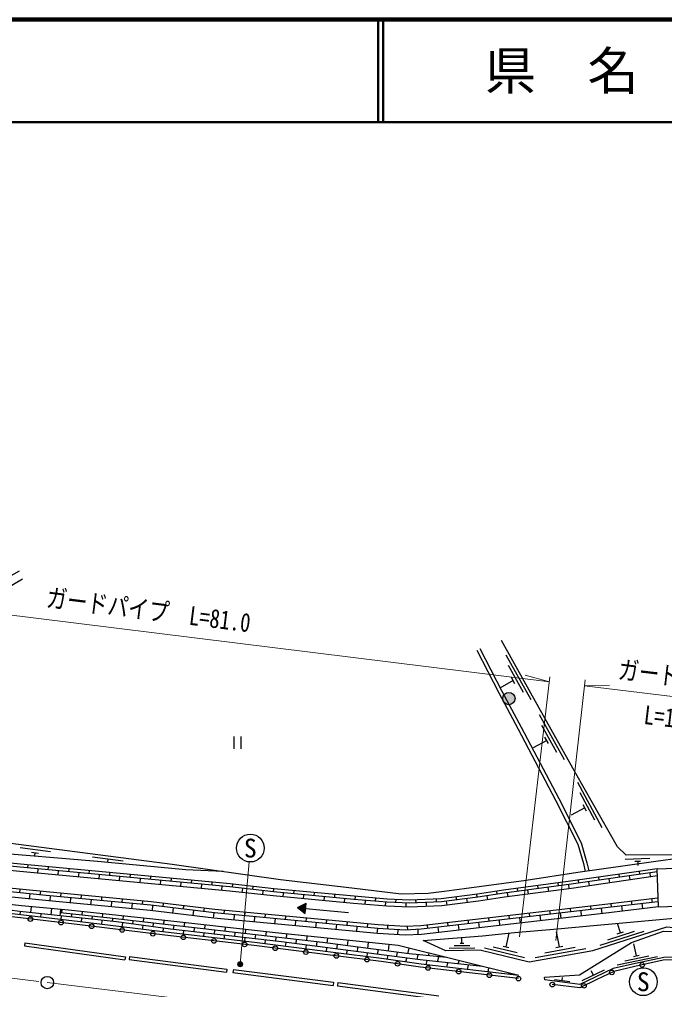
# Model space of a CAD drawing. Units: millimetres at full size, sheet at 1:1000; details may follow other scales. Extents: x 40000 to 680000, y 20000 to 380000.
# Drawn here: x 262842 to 325633, y 285609 to 380000 of the extents above; entities that cross this region are included whole.
import ezdxf
from ezdxf.enums import TextEntityAlignment as Align

# ---------------------------------------------------------------- set-up
doc = ezdxf.new("R2010")
doc.units = ezdxf.units.MM
doc.header["$LTSCALE"] = 1000
doc.linetypes.add('CHAIN', pattern=[18.5, 12, -1.5, 3.5, -1.5])
doc.linetypes.add('DASHED', pattern=[7.5, 6, -1.5])
for name, color, linetype, lineweight in [('M-BGD', 7, 'Continuous', 25), ('M-BMK', 2, 'CHAIN', 13), ('M-BMK-SRVR', 3, 'Continuous', 25), ('M-STR-HTXT', 7, 'Continuous', 13), ('M-STR-STRC', 7, 'Continuous', 25), ('M-TTL', 2, 'Continuous', 140), ('M-TTL-LINE', 7, 'Continuous', 50)]:
    doc.layers.add(name, color=color, linetype=linetype, lineweight=lineweight)
doc.layers.add('M-TTL-TXT', color=7, linetype='Continuous')
doc.styles.add('ＭＳ ゴシック', font='')
doc.styles.get('ＭＳ ゴシック').set_extended_font_data('MS Gothic')

msp = doc.modelspace()

# ---------------------------------------------------------------- hatches: boundary and pattern name
at = {"layer": 'M-BGD'}
for points in [[(309877, 313928, -0.41421), (310477, 314528, -0.41421), (311077, 313928, -1)], [(290739, 294006), (289896, 293582), (290646, 293010)]]:
    msp.add_hatch(color=256, dxfattribs=at).paths.add_polyline_path(points)
at = {"layer": 'M-STR-HTXT'}
msp.add_hatch(color=256, dxfattribs=at).paths.add_polyline_path([(284523, 288234, -0.41421), (284489, 287882, -0.41421), (284137, 287916, -1)])

# ---------------------------------------------------------------- linework, layer by layer
at = {"layer": 'M-BGD'}
for p, q in [((312649, 313790), (310202, 318150)), ((311898, 314515), (310430, 317131)), ((310902, 315677), (309594, 314942)), ((311073, 315371), (310731, 315982)), ((315903, 307962), (313467, 312328)), ((315154, 308689), (313692, 311309)), ((283699, 310217), (283699, 309043)), ((284399, 310217), (284399, 309043)), ((314161, 309853), (312851, 309122)), ((314332, 309547), (313991, 310158)), ((319573, 301362), (317205, 305766)), ((318835, 302101), (317415, 304743)), ((317861, 303280), (316539, 302570)), ((318026, 302972), (317695, 303588)), ((265881, 299013), (262906, 299400)), ((264702, 298864), (264007, 298954)), ((264354, 298909), (264316, 298609)), ((272945, 298094), (269970, 298481)), ((271458, 298287), (271422, 298011)), ((324206, 298361), (321808, 298264)), ((263665, 297441), (263693, 297740)), ((264624, 296950), (264661, 297348)), ((265656, 297255), (265684, 297553)), ((267648, 297068), (267675, 297367)), ((323297, 298084), (322737, 298061)), ((323017, 298073), (323033, 297683)), ((325032, 293664), (324908, 297366)), ((266615, 296763), (266652, 297161)), ((268606, 296577), (268643, 296975)), ((269639, 296882), (269667, 297180)), ((270598, 296390), (270635, 296788)), ((271630, 296695), (271658, 296994)), ((272589, 296203), (272626, 296602)), ((273622, 296508), (273649, 296807)), ((274580, 296017), (274617, 296415)), ((275613, 296322), (275640, 296621)), ((277604, 296135), (277632, 296434)), ((319263, 296250), (319220, 296547)), ((320311, 295997), (320253, 296392)), ((321243, 296535), (321200, 296832)), ((322290, 296282), (322233, 296678)), ((323222, 296820), (323179, 297117)), ((324270, 296567), (324212, 296963)), ((276572, 295830), (276608, 296229)), ((278563, 295644), (278600, 296042)), ((279595, 295949), (279623, 296247)), ((280554, 295457), (280591, 295855)), ((281587, 295762), (281614, 296061)), ((282545, 295271), (282582, 295669)), ((283585, 295570), (283619, 295868)), ((284534, 295059), (284579, 295456)), ((285573, 295343), (285606, 295641)), ((311341, 295174), (311302, 295471)), ((313324, 295435), (313285, 295732)), ((314368, 295169), (314315, 295565)), ((315307, 295695), (315268, 295993)), ((316351, 295429), (316298, 295826)), ((317284, 295965), (317241, 296262)), ((318331, 295712), (318274, 296107)), ((262889, 295021), (262924, 295369)), ((263834, 294423), (263884, 294920)), ((264879, 294820), (264914, 295168)), ((265825, 294225), (265871, 294723)), ((266866, 294630), (266898, 294978)), ((267816, 294039), (267862, 294537)), ((268858, 294443), (268890, 294792)), ((270849, 294257), (270881, 294606)), ((286521, 294832), (286566, 295230)), ((287560, 295116), (287593, 295414)), ((288510, 294626), (288547, 295024)), ((289543, 294931), (289570, 295230)), ((290502, 294440), (290538, 294839)), ((291534, 294746), (291562, 295045)), ((292493, 294255), (292530, 294653)), ((293525, 294561), (293553, 294859)), ((295512, 294377), (295537, 294676)), ((297506, 294214), (297530, 294514)), ((305401, 294341), (305362, 294639)), ((307384, 294596), (307346, 294894)), ((308424, 294350), (308363, 294745)), ((309351, 294898), (309305, 295194)), ((310402, 294647), (310350, 295044)), ((312385, 294908), (312333, 295304)), ((263959, 293098), (264012, 293675)), ((269807, 293852), (269853, 294350)), ((271799, 293666), (271845, 294164)), ((272840, 294071), (272872, 294420)), ((273790, 293480), (273836, 293978)), ((274831, 293885), (274864, 294233)), ((275781, 293289), (275840, 293785)), ((276833, 293666), (276874, 294013)), ((278818, 293428), (278860, 293775)), ((289896, 293582), (290739, 294006)), ((289896, 293582), (290646, 293010)), ((290646, 293010), (290739, 294006)), ((294485, 294070), (294521, 294468)), ((296477, 293897), (296509, 294296)), ((298470, 293734), (298503, 294133)), ((299488, 294082), (299502, 294381)), ((300468, 293634), (300487, 294033)), ((301450, 294045), (301436, 294345)), ((302466, 293688), (302449, 294087)), ((303448, 294130), (303435, 294429)), ((304460, 293817), (304409, 294213)), ((306444, 294072), (306393, 294469)), ((318491, 293393), (318450, 293741)), ((320476, 293626), (320434, 293973)), ((321529, 293247), (321469, 293744)), ((322462, 293862), (322420, 294209)), ((323515, 293483), (323455, 293980)), ((324448, 294098), (324406, 294445)), ((262922, 292892), (262956, 293207)), ((264923, 292657), (264953, 292989)), ((265947, 292881), (266003, 293490)), ((266845, 293412), (266778, 292790)), ((266910, 292425), (266942, 292772)), ((266968, 293060), (266999, 293397)), ((267926, 292665), (267957, 292953)), ((268952, 292850), (268988, 293192)), ((269915, 292448), (269947, 292747)), ((270941, 292644), (270977, 292977)), ((272929, 292426), (272965, 292762)), ((277766, 293050), (277825, 293547)), ((279752, 292812), (279811, 293308)), ((280804, 293189), (280845, 293537)), ((281738, 292573), (281797, 293070)), ((282780, 292976), (282812, 293325)), ((283729, 292384), (283775, 292882)), ((284771, 292788), (284804, 293136)), ((285720, 292196), (285767, 292694)), ((286762, 292599), (286795, 292948)), ((288753, 292411), (288786, 292759)), ((290692, 293508), (294875, 293121)), ((310544, 292473), (310504, 292820)), ((312531, 292703), (312490, 293051)), ((313582, 292321), (313524, 292818)), ((314518, 292933), (314477, 293281)), ((315569, 292552), (315511, 293048)), ((316504, 293163), (316464, 293511)), ((317556, 292782), (317498, 293278)), ((319542, 293012), (319484, 293508)), ((268882, 292193), (268921, 292557)), ((270867, 291951), (270909, 292340)), ((271903, 292231), (271936, 292540)), ((272853, 291709), (272895, 292109)), ((273887, 291978), (273923, 292311)), ((274838, 291468), (274879, 291846)), ((274916, 292197), (274954, 292548)), ((275868, 291715), (275908, 292082)), ((276902, 291968), (276942, 292329)), ((277852, 291458), (277895, 291853)), ((278889, 291739), (278929, 292107)), ((280876, 291509), (280917, 291885)), ((287711, 292007), (287758, 292505)), ((289702, 291819), (289749, 292317)), ((290744, 292223), (290777, 292571)), ((291693, 291630), (291740, 292128)), ((292735, 292034), (292768, 292383)), ((293684, 291442), (293731, 291940)), ((294726, 291846), (294759, 292194)), ((295675, 291254), (295722, 291751)), ((296718, 291657), (296750, 292006)), ((298694, 291504), (298714, 291853)), ((300637, 291414), (300620, 291764)), ((302597, 291552), (302557, 291900)), ((304584, 291782), (304543, 292130)), ((305635, 291401), (305577, 291898)), ((306571, 292013), (306530, 292360)), ((307622, 291631), (307564, 292128)), ((308557, 292243), (308517, 292590)), ((309609, 291861), (309551, 292358)), ((311596, 292091), (311538, 292588)), ((321328, 291129), (321037, 292048)), ((276820, 291226), (276859, 291584)), ((278806, 290994), (278845, 291345)), ((279839, 291232), (279882, 291624)), ((280793, 290764), (280832, 291119)), ((281826, 291006), (281869, 291395)), ((282780, 290533), (282820, 290893)), ((282862, 291280), (282905, 291663)), ((283813, 290780), (283856, 291166)), ((284849, 291051), (284892, 291441)), ((285800, 290554), (285843, 290937)), ((286836, 290822), (286880, 291220)), ((288827, 290593), (288869, 291008)), ((290814, 290364), (290858, 290804)), ((297667, 291065), (297713, 291563)), ((299663, 290946), (299692, 291445)), ((301660, 290962), (301636, 291462)), ((303649, 291171), (303591, 291667)), ((310199, 289783), (310516, 291100)), ((315393, 289756), (315127, 291233)), ((319347, 289934), (323636, 291295)), ((320123, 290464), (322697, 291280)), ((321028, 291034), (321628, 291224)), ((263364, 290165), (263323, 289868)), ((263323, 289868), (273115, 288512)), ((263364, 290165), (273156, 288809)), ((284767, 290303), (284807, 290667)), ((286752, 290062), (286794, 290441)), ((287795, 290327), (287833, 290707)), ((288747, 289809), (288788, 290207)), ((289779, 290077), (289820, 290478)), ((290732, 289557), (290771, 289947)), ((291763, 289818), (291807, 290249)), ((292800, 290127), (292848, 290600)), ((293747, 289558), (293792, 289996)), ((294784, 289865), (294837, 290396)), ((296767, 289602), (296827, 290192)), ((298751, 289340), (298817, 289988)), ((305164, 289885), (306664, 289906)), ((305736, 290133), (306086, 290138)), ((305911, 290135), (305903, 290688)), ((309927, 289849), (310472, 289718)), ((315048, 289694), (315737, 289819)), ((322884, 288898), (322641, 290073)), ((292717, 289306), (292755, 289688)), ((294702, 289061), (294739, 289429)), ((295731, 289299), (295775, 289733)), ((296688, 288820), (296723, 289169)), ((297715, 289040), (297759, 289471)), ((298672, 288565), (298707, 288910)), ((299543, 288801), (299648, 289222)), ((300645, 289090), (300779, 289630)), ((301539, 288540), (301650, 288988)), ((302656, 288891), (302720, 289147)), ((304668, 289638), (307167, 289673)), ((308115, 289667), (312004, 288732)), ((308963, 289772), (311296, 289211)), ((313039, 288722), (317960, 289610)), ((313970, 289195), (316922, 289727)), ((321758, 288419), (324108, 288907)), ((322610, 288841), (323158, 288955)), ((273156, 288809), (273115, 288512)), ((273561, 288823), (273522, 288525)), ((273522, 288525), (282985, 287289)), ((273561, 288823), (283024, 287586)), ((300451, 288308), (300541, 288670)), ((302444, 288034), (302541, 288426)), ((303545, 288319), (303663, 288793)), ((304446, 287798), (304549, 288213)), ((305553, 288106), (305631, 288422)), ((306448, 287562), (306557, 288000)), ((321023, 288022), (324940, 288834)), ((283024, 287586), (282985, 287289)), ((283664, 287571), (283626, 287274)), ((283626, 287274), (293374, 286023)), ((283664, 287571), (293412, 286320)), ((308450, 287326), (308542, 287697)), ((310452, 287090), (310483, 287213)), ((317617, 286491), (319779, 287535)), ((318698, 287013), (318489, 287445)), ((293412, 286320), (293374, 286023)), ((293835, 286287), (293796, 285990)), ((293835, 286287), (303670, 284991)), ((314923, 286583), (316411, 286392)), ((315667, 286488), (315705, 286786)), ((293796, 285990), (303631, 284694))]:
    msp.add_line(p, q, dxfattribs=at)
at = {"layer": 'M-BGD', "linetype": 'DASHED'}
for p, q in [((324908, 297366), (327513, 297448)), ((325032, 293664), (327637, 293745))]:
    msp.add_line(p, q, dxfattribs=at)
at = {"layer": 'M-BGD'}
for points in [[(262812, 326332), (247779, 317900), (245316, 316249), (242150, 314244), (239346, 312379), (236785, 310715), (235081, 307994), (235942, 302484), (238432, 301291), (243100, 300696), (259611, 298999), (270454, 298101), (279051, 297301), (282665, 297126)], [(252797, 319461), (263139, 325579)], [(366424, 319057), (356862, 313221), (337910, 301427), (326896, 298709), (321883, 298673), (321040, 299511), (316995, 306621), (313406, 313053), (309748, 319572)], [(307356, 318642), (309497, 314468), (311376, 310961), (315027, 304050), (317184, 299774), (317735, 297865), (317906, 297112)], [(307667, 318802), (309807, 314631), (311685, 311126), (315338, 304211), (317511, 299903), (318073, 297954), (318254, 297160)], [(366728, 309689), (357893, 303770), (354110, 299334), (341690, 291578), (340312, 290733), (338180, 290012), (334572, 289114), (333109, 288912), (325572, 288720), (322804, 288146), (320620, 287667), (318877, 286833), (317370, 286102), (313992, 286567)], [(347755, 306446), (345584, 305039), (342316, 303078), (339592, 301439), (338318, 300683), (336898, 300205), (334414, 299359), (332017, 298566), (327142, 298393), (324769, 298059), (322008, 297677), (317205, 297016), (312168, 296232), (306114, 295423), (304167, 295145), (302622, 294967), (299999, 294896), (295179, 295463), (288251, 296287), (277711, 297776), (246773, 301802)], [(313992, 286567), (313936, 286829), (317363, 287036), (322398, 290189), (325537, 291300), (328647, 291271), (331298, 291419), (333986, 291796), (335895, 292314), (338584, 293172), (341004, 294296), (343974, 295992), (346295, 297365), (349045, 299250), (351418, 300936), (353659, 302538), (355523, 306533)], [(324908, 297366), (316488, 296153), (309966, 295296), (307416, 294903), (303882, 294448), (300809, 294318), (298639, 294423), (295407, 294687), (287614, 295412), (283361, 295897), (262957, 297809), (246330, 299491), (234912, 300834), (228731, 301576), (211149, 303811), (207015, 303644)], [(324932, 296662), (316583, 295460), (310065, 294603), (307514, 294210), (303942, 293750), (300807, 293617), (298594, 293724), (295346, 293990), (287542, 294716), (283289, 295201), (262889, 297112), (246254, 298795), (234830, 300139), (228645, 300881), (211119, 303110), (207015, 303644)], [(324918, 297064), (316529, 295856), (310009, 294999), (307458, 294606), (303908, 294149), (300808, 294018), (298620, 294124), (295381, 294388), (287583, 295114), (283330, 295599), (262927, 297510), (246298, 299193), (234877, 300536), (228694, 301278), (211136, 303511), (208774, 303415)], [(324918, 297064), (316529, 295856), (310009, 294999), (307458, 294606), (303908, 294149), (300808, 294018), (298620, 294124), (295381, 294388), (287583, 295114), (283330, 295599), (262927, 297510), (246298, 299193), (234877, 300536), (228694, 301278), (211136, 303511), (208774, 303415)], [(307772, 289441), (312461, 288313), (318644, 289428), (325851, 291714), (328135, 291494), (331907, 291769), (333755, 292075), (336311, 292803), (338834, 293880), (343093, 296077), (347341, 298687), (351800, 301729), (354020, 303313)], [(324931, 294508), (319551, 293868), (301909, 291825), (300401, 291753), (297764, 291910), (281854, 293416), (275667, 294158), (265467, 295112), (256896, 295978), (245899, 297101), (237345, 297974), (227798, 298988)], [(324973, 294160), (319592, 293521), (301938, 291476), (300399, 291403), (297737, 291561), (281817, 293067), (275629, 293810), (265434, 294764), (256861, 295630), (237308, 297626), (228634, 298590)], [(325032, 293664), (319650, 293024), (301978, 290977), (300396, 290902), (297699, 291062), (281764, 292570), (275576, 293313), (265385, 294266), (256810, 295133), (237255, 297128), (230016, 297934)], [(311418, 286674), (301893, 287797), (298055, 288352), (293337, 288925), (285700, 289892), (277011, 290901), (268724, 291910), (259052, 293043), (253835, 293740), (243571, 294921), (233573, 296289), (231162, 296522)], [(311453, 286972), (301932, 288094), (298095, 288649), (293374, 289223), (285736, 290190), (277046, 291199), (268760, 292208), (259090, 293341), (253872, 294037), (243608, 295218), (233608, 296587), (231191, 296821)], [(311453, 286972), (299710, 289897), (287772, 291120), (275822, 292454), (267635, 293338), (263063, 293763), (256938, 294432), (242580, 295923), (232802, 297073), (231201, 297265)], [(307895, 287858), (301858, 288498), (288342, 290265), (277549, 291493), (272299, 292188), (262900, 293213), (254808, 294258), (250652, 294702), (245934, 295292), (240771, 295877)], [(302139, 290389), (307917, 290847), (311024, 291150), (315199, 291535), (319072, 291869), (327282, 292618), (333428, 294687)], [(304442, 288718), (300774, 289073), (292342, 290187), (271927, 292541), (267750, 292975), (266809, 293078)], [(307772, 289441), (304354, 289393), (302139, 290389)], [(332497, 288640), (325503, 288461), (322749, 287849), (320705, 287378), (319023, 286605), (317397, 285777), (314701, 286093)]]:
    msp.add_lwpolyline(points, dxfattribs=at)
for centre, radius in [((310477, 313928), 600), ((263911, 292474), 225), ((266890, 292125), 225), ((269869, 291771), 225), ((272847, 291408), 225), ((275825, 291045), 225), ((278804, 290693), 225), ((281784, 290347), 225), ((284764, 290001), 225), ((287742, 289634), 225), ((290718, 289257), 225), ((293694, 288882), 225), ((296673, 288520), 225), ((299646, 288122), 225), ((302617, 287711), 225), ((323453, 288005), 225), ((305597, 287360), 225), ((308576, 287009), 225), ((320495, 287282), 225), ((311418, 286674), 225), ((314701, 286093), 225), ((317784, 285975), 225)]:
    msp.add_circle(centre, radius, dxfattribs=at)
at = {"layer": 'M-BMK'}
msp.add_lwpolyline([(70760, 270438), (82377, 273361), (96253, 277586), (123125, 287185), (130260, 289543), (141621, 292319), (153030, 294358), (164081, 295568), (166323, 295711), (179583, 296038), (192845, 295359), (197763, 294730), (265560, 286287), (364528, 274402)], dxfattribs=at)
at = {"layer": 'M-BMK-SRVR'}
msp.add_circle((265560, 286287), 600, dxfattribs=at)
at = {"layer": 'M-STR-HTXT'}
for p, q in [((235380, 325351), (314421, 315556)), ((314477, 316031), (311508, 290751)), ((314421, 315556), (312051, 316194)), ((315039, 290382), (317888, 315734)), ((317823, 315154), (320278, 315203)), ((317823, 315154), (335499, 313029)), ((284330, 288075), (285198, 298031))]:
    msp.add_line(p, q, dxfattribs=at)
msp.add_circle((284330, 288075), 250, dxfattribs=at)
at = {"layer": 'M-STR-STRC'}
for centre in [(285315, 299376), (323556, 286371)]:
    msp.add_circle(centre, 1350, dxfattribs=at)
at = {"layer": 'M-TTL'}
msp.add_line((680000, 380000), (40000, 380000), dxfattribs=at)
at = {"layer": 'M-TTL-LINE'}
for p, q in [((297750, 380000), (297750, 370000)), ((298250, 380000), (298250, 370000)), ((40000, 370000), (680000, 370000))]:
    msp.add_line(p, q, dxfattribs=at)

# ---------------------------------------------------------------- texts
at = {"layer": 'M-STR-HTXT', "style": 'ＭＳ ゴシック', "width": 0.8}
for s, rotation, p in [('ガードパイプ\u3000L=81.0', 352.775, (275232, 321073)), ('ガードパイプ', 353.144, (326931, 314608)), ('L=19.0', 353.144, (326446, 310559))]:
    msp.add_text(s, height=1833, rotation=rotation, dxfattribs=at).set_placement(p, align=Align.BOTTOM_CENTER)
at = {"layer": 'M-STR-STRC', "style": 'ＭＳ ゴシック'}
for p in [(285315, 299376), (323556, 286371)]:
    msp.add_text('S', height=1833, dxfattribs=at).set_placement(p, align=Align.MIDDLE_CENTER)
at = {"layer": 'M-TTL-TXT', "style": 'ＭＳ ゴシック'}
msp.add_text('県\u3000名', height=3666, dxfattribs=at).set_placement((315625, 375000), align=Align.MIDDLE_CENTER)

doc.saveas('drawing.dxf')
